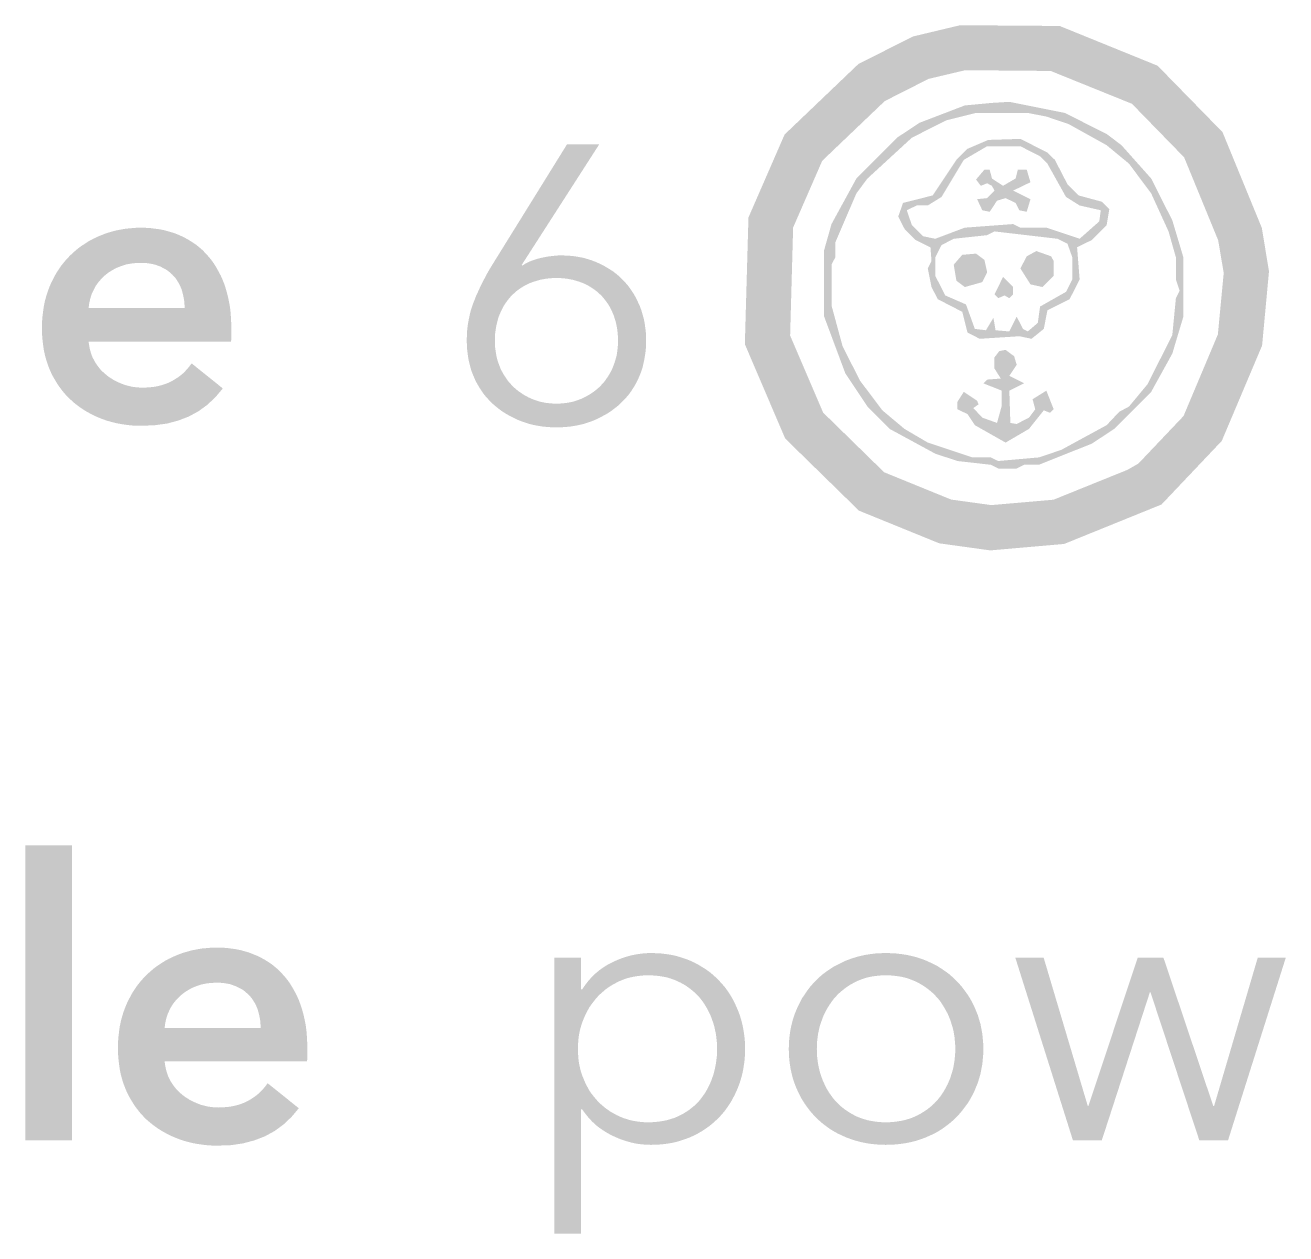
# Model space of a CAD drawing. Header units: millimetres. Extents: x 4 to 66.9, y 4 to 45.8.
# Drawn here: x 14.07 to 22.48, y 17.58 to 25.64 of the extents above; entities that cross this region are included whole.
import ezdxf

# ---------------------------------------------------------------- set-up
doc = ezdxf.new("R2010")
doc.units = ezdxf.units.MM
doc.layers.add('RASTER', color=7, linetype='Continuous')

msp = doc.modelspace()

# ---------------------------------------------------------------- hatches: boundary and pattern name
at = {"layer": 'RASTER'}
h = msp.add_hatch(color=7, dxfattribs=at)
h.paths.add_polyline_path([(20.309, 25.635), (20.973, 25.63), (21.626, 25.365), (22.059, 24.922), (22.321, 24.284), (22.369, 23.994), (22.323, 23.499), (22.054, 22.863), (21.652, 22.439), (21.003, 22.176), (20.51, 22.133), (20.17, 22.18), (19.634, 22.398), (19.142, 22.879), (18.873, 23.508), (18.897, 24.353), (19.138, 24.906), (19.631, 25.377), (19.995, 25.56)])
h.paths.add_polyline_path([(20.343, 25.335), (20.098, 25.277), (19.806, 25.129), (19.389, 24.731), (19.195, 24.286), (19.175, 23.565), (19.395, 23.052), (19.802, 22.654), (20.249, 22.472), (20.517, 22.435), (20.932, 22.471), (21.479, 22.692), (21.799, 23.029), (22.028, 23.573), (22.067, 23.983), (22.03, 24.201), (21.803, 24.754), (21.455, 25.111), (20.913, 25.33), (20.343, 25.335)])
h = msp.add_hatch(color=7, dxfattribs=at)
h.paths.add_polyline_path([(20.397, 25.438), (20.834, 25.446), (21.057, 25.396), (21.385, 25.255), (21.608, 25.107), (21.78, 24.934), (21.978, 24.638), (22.119, 24.26), (22.168, 24.013), (22.168, 23.791), (22.069, 23.346), (21.83, 22.919), (21.533, 22.622), (21.156, 22.432), (20.736, 22.333), (20.489, 22.333), (20.439, 22.358), (20.192, 22.383), (20.044, 22.432), (19.691, 22.622), (19.419, 22.869), (19.296, 23.042), (19.13, 23.371), (19.056, 23.667), (19.056, 24.062), (19.105, 24.309), (19.246, 24.663), (19.419, 24.91), (19.567, 25.058), (19.765, 25.206), (20.044, 25.347), (20.266, 25.421)])
h.paths.add_polyline_path([(20.612, 25.396), (20.563, 25.371), (20.365, 25.371), (20.044, 25.273), (19.814, 25.157), (19.543, 24.959), (19.37, 24.737), (19.229, 24.458), (19.155, 24.235), (19.13, 23.939), (19.105, 23.889), (19.13, 23.618), (19.204, 23.371), (19.345, 23.092), (19.469, 22.919), (19.716, 22.696), (20.069, 22.506), (20.316, 22.432), (20.513, 22.432), (20.563, 22.407), (20.662, 22.432), (20.859, 22.432), (21.18, 22.531), (21.558, 22.746), (21.78, 22.993), (21.995, 23.395), (22.069, 23.667), (22.069, 23.815), (22.094, 23.865), (22.069, 24.136), (21.971, 24.458), (21.805, 24.786), (21.741, 24.845), (21.706, 24.91), (21.484, 25.107), (21.131, 25.297), (20.884, 25.371)])
h.paths.add_polyline_path([(20.521, 25.117), (20.637, 25.124), (21.007, 25.05), (21.286, 24.91), (21.385, 24.835), (21.583, 24.613), (21.724, 24.334), (21.798, 24.087), (21.798, 23.692), (21.724, 23.445), (21.583, 23.19), (21.336, 22.943), (21.188, 22.845), (20.834, 22.704), (20.736, 22.704), (20.686, 22.679), (20.563, 22.679), (20.513, 22.704), (20.291, 22.729), (20.143, 22.778), (19.839, 22.943), (19.691, 23.092), (19.543, 23.314), (19.402, 23.692), (19.402, 24.136), (19.451, 24.309), (19.617, 24.613), (19.888, 24.885), (20.037, 24.984), (20.34, 25.1)])
h.paths.add_polyline_path([(20.415, 25.05), (20.217, 25.001), (19.987, 24.885), (19.691, 24.613), (19.617, 24.514), (19.476, 24.186), (19.476, 24.087), (19.451, 24.038), (19.451, 23.766), (19.525, 23.494), (19.641, 23.265), (19.79, 23.067), (19.938, 22.943), (20.093, 22.852), (20.39, 22.753), (20.513, 22.753), (20.563, 22.729), (20.834, 22.753), (20.983, 22.803), (21.286, 22.968), (21.37, 23.057), (21.435, 23.092), (21.558, 23.24), (21.724, 23.568), (21.748, 23.815), (21.773, 23.865), (21.748, 23.939), (21.748, 24.087), (21.699, 24.26), (21.583, 24.514), (21.435, 24.712), (21.286, 24.835), (21.032, 24.976), (20.884, 25.026), (20.76, 25.05)])
h.paths.add_polyline_path([(20.496, 24.87), (20.711, 24.877), (20.891, 24.786), (20.941, 24.737), (21.025, 24.574), (21.099, 24.5), (21.254, 24.458), (21.304, 24.408), (21.286, 24.302), (21.188, 24.203), (21.089, 24.154), (21.106, 23.939), (21.039, 23.808), (20.891, 23.734), (20.867, 23.61), (20.785, 23.544), (20.704, 23.561), (20.439, 23.544), (20.358, 23.586), (20.323, 23.724), (20.16, 23.808), (20.118, 23.889), (20.093, 24.013), (20.118, 24.062), (20.111, 24.154), (20.012, 24.203), (19.938, 24.277), (19.896, 24.359), (19.928, 24.45), (20.126, 24.5), (20.284, 24.737), (20.358, 24.811)])
h.paths.add_polyline_path([(20.489, 24.828), (20.333, 24.737), (20.185, 24.49), (20.093, 24.433), (20.019, 24.433), (19.953, 24.401), (19.987, 24.302), (20.061, 24.228), (20.143, 24.211), (20.34, 24.285), (20.662, 24.309), (20.711, 24.285), (20.884, 24.285), (21.106, 24.211), (21.237, 24.327), (21.247, 24.401), (21.106, 24.433), (21.015, 24.49), (20.891, 24.712), (20.842, 24.761), (20.711, 24.828)])
h.paths.add_polyline_path([(20.471, 24.672), (20.506, 24.672), (20.521, 24.613), (20.595, 24.564), (20.679, 24.613), (20.694, 24.672), (20.753, 24.672), (20.778, 24.588), (20.662, 24.532), (20.778, 24.475), (20.753, 24.391), (20.704, 24.401), (20.679, 24.45), (20.612, 24.482), (20.555, 24.465), (20.506, 24.391), (20.457, 24.401), (20.422, 24.475), (20.489, 24.482), (20.538, 24.532), (20.521, 24.564), (20.489, 24.581), (20.447, 24.564), (20.415, 24.606)])
h.paths.add_polyline_path([(20.538, 24.26), (20.489, 24.235), (20.266, 24.211), (20.185, 24.169), (20.143, 24.087), (20.143, 23.964), (20.21, 23.833), (20.348, 23.773), (20.407, 23.61), (20.481, 23.601), (20.531, 23.684), (20.545, 23.601), (20.637, 23.593), (20.686, 23.692), (20.728, 23.61), (20.76, 23.593), (20.827, 23.65), (20.842, 23.759), (21.015, 23.857), (21.057, 23.939), (21.057, 24.087), (21.025, 24.178), (20.958, 24.211)])
h.paths.add_polyline_path([(20.817, 24.129), (20.916, 24.094), (20.933, 24.062), (20.933, 23.964), (20.859, 23.889), (20.778, 23.907), (20.711, 24.013), (20.753, 24.094)])
h.paths.add_polyline_path([(20.323, 24.104), (20.415, 24.112), (20.471, 24.07), (20.489, 23.988), (20.457, 23.922), (20.34, 23.889), (20.284, 23.931), (20.266, 24.038)])
h.paths.add_polyline_path([(20.595, 23.956), (20.662, 23.889), (20.662, 23.84), (20.637, 23.815), (20.605, 23.833), (20.563, 23.815), (20.538, 23.84)])
h.paths.add_polyline_path([(20.57, 23.462), (20.612, 23.47), (20.669, 23.428), (20.686, 23.371), (20.637, 23.297), (20.736, 23.247), (20.637, 23.198), (20.644, 22.983), (20.686, 22.976), (20.768, 23.018), (20.81, 23.074), (20.792, 23.141), (20.884, 23.198), (20.933, 23.074), (20.909, 23.05), (20.867, 23.067), (20.768, 22.943), (20.612, 22.852), (20.407, 22.968), (20.358, 23.042), (20.291, 23.074), (20.291, 23.124), (20.333, 23.19), (20.422, 23.131), (20.432, 23.107), (20.397, 23.082), (20.457, 23.018), (20.555, 22.983), (20.587, 23.099), (20.587, 23.198), (20.464, 23.247), (20.489, 23.272), (20.58, 23.279), (20.538, 23.346), (20.538, 23.42)])
h = msp.add_hatch(color=7, dxfattribs=at)
h.paths.add_polyline_path([(17.385, 24.037), (17.39, 24.032), (17.401, 24.04), (17.413, 24.047), (17.426, 24.054), (17.44, 24.06), (17.455, 24.066), (17.472, 24.072), (17.489, 24.077), (17.507, 24.082), (17.526, 24.086), (17.545, 24.09), (17.563, 24.093), (17.581, 24.095), (17.599, 24.097), (17.617, 24.099), (17.635, 24.1), (17.653, 24.1), (17.682, 24.099), (17.712, 24.097), (17.74, 24.094), (17.768, 24.089), (17.796, 24.084), (17.823, 24.076), (17.849, 24.068), (17.875, 24.058), (17.9, 24.047), (17.925, 24.035), (17.948, 24.022), (17.971, 24.008), (17.993, 23.994), (18.014, 23.978), (18.034, 23.961), (18.053, 23.943), (18.072, 23.923), (18.089, 23.904), (18.105, 23.883), (18.12, 23.861), (18.135, 23.838), (18.148, 23.814), (18.16, 23.789), (18.172, 23.763), (18.182, 23.736), (18.19, 23.709), (18.198, 23.681), (18.204, 23.653), (18.208, 23.624), (18.212, 23.594), (18.214, 23.564), (18.214, 23.533), (18.214, 23.501), (18.212, 23.469), (18.208, 23.439), (18.203, 23.409), (18.197, 23.38), (18.19, 23.351), (18.181, 23.323), (18.17, 23.296), (18.159, 23.27), (18.146, 23.245), (18.132, 23.221), (18.117, 23.198), (18.101, 23.175), (18.083, 23.154), (18.065, 23.134), (18.045, 23.114), (18.025, 23.096), (18.003, 23.079), (17.981, 23.062), (17.958, 23.047), (17.933, 23.033), (17.908, 23.02), (17.882, 23.007), (17.856, 22.996), (17.828, 22.986), (17.8, 22.977), (17.771, 22.97), (17.741, 22.964), (17.711, 22.959), (17.68, 22.956), (17.649, 22.954), (17.616, 22.953), (17.584, 22.954), (17.553, 22.956), (17.522, 22.959), (17.492, 22.964), (17.462, 22.97), (17.433, 22.977), (17.405, 22.986), (17.377, 22.996), (17.35, 23.007), (17.324, 23.02), (17.299, 23.033), (17.275, 23.047), (17.252, 23.062), (17.229, 23.079), (17.208, 23.096), (17.187, 23.114), (17.168, 23.134), (17.149, 23.154), (17.132, 23.175), (17.116, 23.198), (17.101, 23.221), (17.087, 23.245), (17.074, 23.27), (17.063, 23.296), (17.052, 23.323), (17.043, 23.351), (17.036, 23.38), (17.029, 23.409), (17.025, 23.439), (17.021, 23.469), (17.019, 23.501), (17.018, 23.533), (17.019, 23.568), (17.021, 23.603), (17.025, 23.637), (17.031, 23.671), (17.038, 23.704), (17.046, 23.736), (17.056, 23.767), (17.068, 23.798), (17.08, 23.829), (17.094, 23.859), (17.107, 23.888), (17.122, 23.918), (17.137, 23.947), (17.152, 23.976), (17.168, 24.004), (17.185, 24.032), (17.687, 24.841), (17.902, 24.841)])
h.paths.add_polyline_path([(17.206, 23.533), (17.206, 23.51), (17.207, 23.488), (17.21, 23.467), (17.213, 23.446), (17.217, 23.425), (17.222, 23.405), (17.228, 23.385), (17.236, 23.365), (17.243, 23.346), (17.252, 23.328), (17.261, 23.311), (17.272, 23.294), (17.283, 23.278), (17.294, 23.262), (17.307, 23.247), (17.32, 23.233), (17.334, 23.219), (17.349, 23.206), (17.364, 23.194), (17.38, 23.183), (17.396, 23.172), (17.414, 23.162), (17.431, 23.153), (17.45, 23.144), (17.469, 23.137), (17.489, 23.13), (17.509, 23.124), (17.529, 23.12), (17.55, 23.116), (17.572, 23.114), (17.594, 23.112), (17.616, 23.112), (17.639, 23.112), (17.661, 23.114), (17.682, 23.116), (17.704, 23.12), (17.724, 23.124), (17.744, 23.13), (17.764, 23.137), (17.783, 23.144), (17.801, 23.153), (17.819, 23.162), (17.836, 23.172), (17.853, 23.183), (17.869, 23.194), (17.884, 23.206), (17.899, 23.219), (17.913, 23.233), (17.926, 23.247), (17.939, 23.262), (17.95, 23.278), (17.961, 23.294), (17.971, 23.311), (17.981, 23.328), (17.989, 23.346), (17.997, 23.365), (18.004, 23.385), (18.01, 23.405), (18.016, 23.425), (18.02, 23.446), (18.023, 23.467), (18.025, 23.488), (18.027, 23.51), (18.027, 23.533), (18.027, 23.555), (18.025, 23.576), (18.023, 23.598), (18.02, 23.618), (18.016, 23.639), (18.011, 23.659), (18.005, 23.679), (17.999, 23.698), (17.991, 23.717), (17.983, 23.735), (17.974, 23.753), (17.964, 23.77), (17.953, 23.786), (17.942, 23.801), (17.93, 23.816), (17.917, 23.831), (17.903, 23.844), (17.889, 23.857), (17.873, 23.869), (17.858, 23.88), (17.841, 23.891), (17.824, 23.901), (17.806, 23.91), (17.787, 23.918), (17.767, 23.925), (17.747, 23.931), (17.727, 23.937), (17.706, 23.941), (17.684, 23.945), (17.662, 23.947), (17.64, 23.949), (17.616, 23.949), (17.593, 23.949), (17.571, 23.947), (17.549, 23.945), (17.527, 23.941), (17.506, 23.937), (17.486, 23.931), (17.466, 23.925), (17.446, 23.918), (17.427, 23.91), (17.409, 23.901), (17.392, 23.891), (17.375, 23.88), (17.359, 23.869), (17.344, 23.857), (17.33, 23.844), (17.316, 23.831), (17.303, 23.816), (17.291, 23.801), (17.28, 23.786), (17.269, 23.77), (17.259, 23.753), (17.25, 23.735), (17.242, 23.717), (17.234, 23.698), (17.227, 23.679), (17.222, 23.659), (17.217, 23.639), (17.213, 23.618), (17.21, 23.598), (17.207, 23.576), (17.206, 23.555), (17.206, 23.533)])
h = msp.add_hatch(color=7, dxfattribs=at)
h.paths.add_polyline_path([(15.136, 23.749), (15.136, 23.764), (15.135, 23.778), (15.134, 23.793), (15.132, 23.807), (15.129, 23.822), (15.126, 23.836), (15.123, 23.849), (15.119, 23.863), (15.115, 23.877), (15.109, 23.89), (15.104, 23.902), (15.097, 23.915), (15.09, 23.926), (15.083, 23.938), (15.075, 23.949), (15.066, 23.959), (15.056, 23.97), (15.046, 23.979), (15.036, 23.988), (15.025, 23.997), (15.013, 24.005), (15, 24.012), (14.987, 24.019), (14.974, 24.026), (14.959, 24.031), (14.944, 24.037), (14.929, 24.041), (14.913, 24.044), (14.896, 24.047), (14.879, 24.049), (14.861, 24.05), (14.842, 24.05), (14.808, 24.049), (14.775, 24.045), (14.743, 24.039), (14.713, 24.029), (14.683, 24.017), (14.656, 24.003), (14.629, 23.986), (14.604, 23.966), (14.581, 23.944), (14.561, 23.921), (14.543, 23.896), (14.529, 23.869), (14.516, 23.841), (14.507, 23.812), (14.5, 23.781), (14.496, 23.749)])
h.paths.add_polyline_path([(15.448, 23.608), (15.448, 23.603), (15.448, 23.598), (15.448, 23.593), (15.448, 23.588), (15.448, 23.582), (15.448, 23.577), (15.448, 23.572), (15.448, 23.567), (15.448, 23.562), (15.448, 23.556), (15.448, 23.551), (15.447, 23.546), (15.447, 23.541), (15.447, 23.536), (15.446, 23.53), (15.445, 23.525), (14.496, 23.525), (14.498, 23.508), (14.501, 23.492), (14.504, 23.476), (14.508, 23.461), (14.513, 23.445), (14.518, 23.43), (14.524, 23.416), (14.532, 23.402), (14.539, 23.388), (14.548, 23.375), (14.557, 23.362), (14.566, 23.35), (14.576, 23.338), (14.587, 23.327), (14.599, 23.316), (14.611, 23.306), (14.623, 23.296), (14.636, 23.286), (14.65, 23.278), (14.663, 23.269), (14.678, 23.262), (14.692, 23.255), (14.707, 23.248), (14.723, 23.242), (14.738, 23.236), (14.754, 23.232), (14.77, 23.228), (14.786, 23.224), (14.803, 23.222), (14.819, 23.22), (14.836, 23.219), (14.853, 23.218), (14.881, 23.219), (14.909, 23.221), (14.935, 23.224), (14.961, 23.229), (14.985, 23.235), (15.008, 23.243), (15.029, 23.251), (15.05, 23.261), (15.07, 23.273), (15.089, 23.285), (15.107, 23.298), (15.124, 23.312), (15.14, 23.328), (15.155, 23.344), (15.169, 23.361), (15.183, 23.38), (15.391, 23.213), (15.342, 23.155), (15.288, 23.104), (15.229, 23.061), (15.165, 23.026), (15.095, 22.999), (15.02, 22.979), (14.94, 22.968), (14.855, 22.964), (14.819, 22.964), (14.784, 22.966), (14.749, 22.97), (14.715, 22.975), (14.682, 22.981), (14.65, 22.989), (14.618, 22.998), (14.587, 23.009), (14.557, 23.021), (14.528, 23.034), (14.5, 23.049), (14.473, 23.064), (14.447, 23.081), (14.422, 23.099), (14.398, 23.118), (14.376, 23.138), (14.354, 23.159), (14.333, 23.182), (14.314, 23.206), (14.296, 23.23), (14.279, 23.257), (14.263, 23.284), (14.248, 23.312), (14.235, 23.342), (14.223, 23.373), (14.213, 23.404), (14.204, 23.437), (14.197, 23.471), (14.192, 23.506), (14.188, 23.542), (14.185, 23.578), (14.184, 23.616), (14.185, 23.653), (14.188, 23.69), (14.192, 23.725), (14.197, 23.76), (14.204, 23.794), (14.213, 23.827), (14.223, 23.859), (14.235, 23.891), (14.248, 23.921), (14.263, 23.95), (14.278, 23.978), (14.295, 24.005), (14.313, 24.031), (14.332, 24.055), (14.353, 24.079), (14.374, 24.101), (14.397, 24.122), (14.42, 24.142), (14.445, 24.161), (14.471, 24.178), (14.497, 24.195), (14.525, 24.21), (14.554, 24.224), (14.584, 24.236), (14.614, 24.248), (14.645, 24.257), (14.677, 24.266), (14.709, 24.272), (14.742, 24.278), (14.776, 24.281), (14.81, 24.284), (14.845, 24.284), (14.877, 24.284), (14.909, 24.282), (14.94, 24.278), (14.97, 24.274), (15, 24.268), (15.029, 24.26), (15.057, 24.252), (15.085, 24.242), (15.112, 24.23), (15.139, 24.217), (15.164, 24.203), (15.188, 24.188), (15.212, 24.172), (15.234, 24.154), (15.256, 24.135), (15.276, 24.114), (15.296, 24.092), (15.315, 24.069), (15.332, 24.045), (15.348, 24.019), (15.363, 23.992), (15.378, 23.964), (15.391, 23.934), (15.403, 23.904), (15.413, 23.871), (15.422, 23.838), (15.43, 23.803), (15.437, 23.767), (15.442, 23.729), (15.445, 23.69), (15.447, 23.65), (15.448, 23.608)])
for points in [[(14.073, 20.166), (14.385, 20.166), (14.385, 18.2), (14.073, 18.2)], [(20.866, 19.417), (21.16, 18.429), (21.165, 18.429), (21.493, 19.417), (21.665, 19.417), (21.997, 18.429), (22.003, 18.429), (22.294, 19.417), (22.481, 19.417), (22.096, 18.2), (21.904, 18.2), (21.579, 19.185), (21.574, 19.185), (21.254, 18.2), (21.061, 18.2), (20.677, 19.417)]]:
    msp.add_hatch(color=7, dxfattribs=at).paths.add_polyline_path(points)
h = msp.add_hatch(color=7, dxfattribs=at)
h.paths.add_polyline_path([(15.643, 18.949), (15.643, 18.964), (15.642, 18.978), (15.641, 18.993), (15.639, 19.007), (15.636, 19.022), (15.633, 19.036), (15.63, 19.049), (15.626, 19.063), (15.622, 19.077), (15.616, 19.09), (15.611, 19.102), (15.604, 19.115), (15.597, 19.126), (15.59, 19.138), (15.582, 19.149), (15.573, 19.159), (15.563, 19.17), (15.553, 19.179), (15.543, 19.188), (15.532, 19.197), (15.52, 19.205), (15.507, 19.212), (15.494, 19.219), (15.48, 19.226), (15.466, 19.231), (15.451, 19.237), (15.436, 19.241), (15.42, 19.244), (15.403, 19.247), (15.386, 19.249), (15.368, 19.25), (15.349, 19.25), (15.315, 19.249), (15.282, 19.245), (15.25, 19.239), (15.22, 19.229), (15.19, 19.217), (15.163, 19.203), (15.136, 19.186), (15.111, 19.166), (15.088, 19.144), (15.068, 19.121), (15.05, 19.096), (15.036, 19.069), (15.023, 19.041), (15.014, 19.012), (15.007, 18.981), (15.003, 18.949)])
h.paths.add_polyline_path([(15.955, 18.808), (15.955, 18.803), (15.955, 18.798), (15.955, 18.793), (15.955, 18.788), (15.955, 18.782), (15.955, 18.777), (15.955, 18.772), (15.955, 18.767), (15.955, 18.762), (15.955, 18.756), (15.955, 18.751), (15.954, 18.746), (15.954, 18.741), (15.954, 18.736), (15.953, 18.73), (15.952, 18.725), (15.003, 18.725), (15.005, 18.708), (15.008, 18.692), (15.011, 18.676), (15.015, 18.661), (15.02, 18.645), (15.025, 18.63), (15.031, 18.616), (15.038, 18.602), (15.046, 18.588), (15.055, 18.575), (15.064, 18.562), (15.073, 18.55), (15.083, 18.538), (15.094, 18.527), (15.106, 18.516), (15.118, 18.505), (15.13, 18.496), (15.143, 18.486), (15.157, 18.478), (15.17, 18.469), (15.185, 18.462), (15.199, 18.455), (15.214, 18.448), (15.23, 18.442), (15.245, 18.436), (15.261, 18.432), (15.277, 18.428), (15.293, 18.424), (15.31, 18.422), (15.326, 18.42), (15.343, 18.419), (15.36, 18.418), (15.388, 18.419), (15.416, 18.421), (15.442, 18.424), (15.467, 18.429), (15.492, 18.435), (15.515, 18.443), (15.536, 18.451), (15.557, 18.461), (15.577, 18.473), (15.596, 18.485), (15.614, 18.498), (15.631, 18.512), (15.647, 18.528), (15.662, 18.544), (15.676, 18.561), (15.69, 18.58), (15.898, 18.413), (15.849, 18.355), (15.795, 18.304), (15.736, 18.261), (15.672, 18.226), (15.602, 18.199), (15.527, 18.179), (15.447, 18.167), (15.362, 18.164), (15.326, 18.164), (15.291, 18.166), (15.256, 18.17), (15.222, 18.175), (15.189, 18.181), (15.157, 18.189), (15.125, 18.198), (15.094, 18.209), (15.064, 18.221), (15.035, 18.234), (15.007, 18.249), (14.98, 18.264), (14.954, 18.281), (14.929, 18.299), (14.905, 18.318), (14.882, 18.338), (14.861, 18.359), (14.84, 18.382), (14.821, 18.406), (14.803, 18.43), (14.786, 18.457), (14.77, 18.484), (14.755, 18.512), (14.742, 18.542), (14.73, 18.573), (14.72, 18.604), (14.711, 18.637), (14.704, 18.671), (14.699, 18.706), (14.695, 18.742), (14.692, 18.778), (14.691, 18.816), (14.692, 18.853), (14.695, 18.89), (14.699, 18.925), (14.704, 18.96), (14.711, 18.994), (14.72, 19.027), (14.73, 19.059), (14.742, 19.091), (14.755, 19.121), (14.77, 19.15), (14.785, 19.178), (14.802, 19.205), (14.82, 19.231), (14.839, 19.255), (14.86, 19.279), (14.881, 19.301), (14.904, 19.322), (14.927, 19.342), (14.952, 19.361), (14.978, 19.378), (15.004, 19.395), (15.032, 19.41), (15.061, 19.424), (15.09, 19.436), (15.121, 19.448), (15.152, 19.457), (15.184, 19.466), (15.216, 19.472), (15.249, 19.478), (15.283, 19.481), (15.317, 19.484), (15.352, 19.484), (15.384, 19.484), (15.416, 19.482), (15.447, 19.478), (15.477, 19.474), (15.507, 19.468), (15.536, 19.46), (15.564, 19.452), (15.592, 19.441), (15.619, 19.43), (15.646, 19.417), (15.671, 19.403), (15.695, 19.388), (15.719, 19.372), (15.741, 19.354), (15.763, 19.335), (15.783, 19.314), (15.803, 19.292), (15.822, 19.269), (15.839, 19.245), (15.855, 19.219), (15.87, 19.192), (15.885, 19.164), (15.898, 19.134), (15.909, 19.104), (15.92, 19.071), (15.929, 19.038), (15.937, 19.003), (15.944, 18.967), (15.949, 18.929), (15.952, 18.89), (15.954, 18.85), (15.955, 18.808)])
h = msp.add_hatch(color=7, dxfattribs=at)
h.paths.add_polyline_path([(17.78, 17.576), (17.603, 17.576), (17.603, 19.417), (17.78, 19.417), (17.78, 19.206), (17.788, 19.206), (17.808, 19.235), (17.829, 19.262), (17.852, 19.288), (17.876, 19.311), (17.902, 19.333), (17.93, 19.353), (17.959, 19.371), (17.99, 19.387), (18.021, 19.401), (18.053, 19.414), (18.085, 19.424), (18.117, 19.433), (18.149, 19.439), (18.181, 19.444), (18.213, 19.447), (18.246, 19.448), (18.281, 19.447), (18.315, 19.445), (18.349, 19.441), (18.382, 19.436), (18.414, 19.429), (18.445, 19.42), (18.475, 19.41), (18.504, 19.399), (18.533, 19.386), (18.56, 19.372), (18.586, 19.356), (18.612, 19.34), (18.636, 19.323), (18.659, 19.304), (18.681, 19.284), (18.702, 19.263), (18.722, 19.241), (18.741, 19.219), (18.758, 19.195), (18.775, 19.17), (18.79, 19.144), (18.804, 19.117), (18.817, 19.089), (18.829, 19.061), (18.84, 19.031), (18.849, 19.001), (18.857, 18.97), (18.863, 18.939), (18.868, 18.907), (18.872, 18.875), (18.874, 18.842), (18.875, 18.808), (18.874, 18.775), (18.872, 18.742), (18.868, 18.71), (18.863, 18.678), (18.857, 18.647), (18.849, 18.616), (18.84, 18.586), (18.829, 18.556), (18.817, 18.527), (18.804, 18.5), (18.79, 18.473), (18.775, 18.447), (18.758, 18.422), (18.741, 18.398), (18.722, 18.375), (18.702, 18.353), (18.681, 18.333), (18.659, 18.313), (18.636, 18.294), (18.612, 18.277), (18.586, 18.26), (18.56, 18.245), (18.533, 18.231), (18.504, 18.218), (18.475, 18.207), (18.445, 18.197), (18.414, 18.188), (18.382, 18.181), (18.349, 18.176), (18.315, 18.172), (18.281, 18.17), (18.246, 18.169), (18.213, 18.17), (18.181, 18.173), (18.149, 18.177), (18.117, 18.184), (18.085, 18.193), (18.053, 18.203), (18.021, 18.216), (17.99, 18.23), (17.959, 18.246), (17.93, 18.264), (17.902, 18.283), (17.876, 18.304), (17.852, 18.327), (17.829, 18.352), (17.808, 18.378), (17.788, 18.405), (17.78, 18.405)])
h.paths.add_polyline_path([(18.688, 18.808), (18.687, 18.834), (18.686, 18.858), (18.683, 18.883), (18.68, 18.907), (18.675, 18.931), (18.67, 18.954), (18.664, 18.977), (18.656, 18.999), (18.648, 19.022), (18.639, 19.043), (18.629, 19.063), (18.618, 19.083), (18.607, 19.102), (18.594, 19.121), (18.581, 19.139), (18.567, 19.156), (18.552, 19.172), (18.536, 19.187), (18.519, 19.201), (18.501, 19.215), (18.483, 19.228), (18.464, 19.24), (18.443, 19.251), (18.422, 19.261), (18.401, 19.27), (18.378, 19.278), (18.355, 19.285), (18.331, 19.29), (18.306, 19.294), (18.281, 19.297), (18.254, 19.299), (18.227, 19.3), (18.202, 19.299), (18.178, 19.297), (18.154, 19.294), (18.13, 19.29), (18.107, 19.285), (18.084, 19.279), (18.062, 19.271), (18.04, 19.262), (18.019, 19.252), (17.999, 19.241), (17.979, 19.23), (17.96, 19.217), (17.942, 19.204), (17.925, 19.189), (17.908, 19.174), (17.892, 19.158), (17.877, 19.141), (17.863, 19.123), (17.849, 19.105), (17.836, 19.086), (17.825, 19.066), (17.814, 19.045), (17.804, 19.024), (17.795, 19.002), (17.786, 18.979), (17.779, 18.956), (17.773, 18.933), (17.768, 18.909), (17.764, 18.884), (17.762, 18.86), (17.76, 18.834), (17.759, 18.808), (17.76, 18.783), (17.762, 18.757), (17.764, 18.732), (17.768, 18.708), (17.773, 18.684), (17.779, 18.66), (17.786, 18.637), (17.795, 18.615), (17.804, 18.593), (17.814, 18.571), (17.825, 18.551), (17.836, 18.531), (17.849, 18.512), (17.863, 18.494), (17.877, 18.477), (17.892, 18.46), (17.908, 18.444), (17.925, 18.429), (17.942, 18.415), (17.96, 18.402), (17.979, 18.389), (17.999, 18.378), (18.019, 18.367), (18.04, 18.357), (18.062, 18.348), (18.084, 18.341), (18.107, 18.334), (18.13, 18.329), (18.154, 18.325), (18.178, 18.322), (18.202, 18.32), (18.227, 18.32), (18.254, 18.32), (18.281, 18.322), (18.306, 18.325), (18.331, 18.329), (18.355, 18.334), (18.378, 18.341), (18.401, 18.348), (18.422, 18.357), (18.443, 18.367), (18.464, 18.378), (18.483, 18.39), (18.501, 18.402), (18.519, 18.416), (18.536, 18.43), (18.552, 18.445), (18.567, 18.461), (18.581, 18.478), (18.594, 18.496), (18.607, 18.514), (18.618, 18.533), (18.629, 18.553), (18.639, 18.574), (18.648, 18.595), (18.656, 18.617), (18.664, 18.64), (18.67, 18.663), (18.675, 18.686), (18.68, 18.71), (18.683, 18.734), (18.686, 18.758), (18.687, 18.783), (18.688, 18.808)])
h = msp.add_hatch(color=7, dxfattribs=at)
h.paths.add_polyline_path([(20.463, 18.808), (20.463, 18.774), (20.46, 18.741), (20.457, 18.708), (20.451, 18.676), (20.445, 18.644), (20.436, 18.613), (20.427, 18.583), (20.415, 18.554), (20.403, 18.525), (20.389, 18.497), (20.374, 18.47), (20.358, 18.444), (20.34, 18.42), (20.322, 18.396), (20.302, 18.373), (20.281, 18.351), (20.259, 18.33), (20.236, 18.31), (20.212, 18.292), (20.187, 18.274), (20.161, 18.258), (20.134, 18.243), (20.105, 18.23), (20.076, 18.217), (20.046, 18.206), (20.015, 18.196), (19.983, 18.188), (19.951, 18.181), (19.917, 18.176), (19.883, 18.172), (19.849, 18.17), (19.813, 18.169), (19.779, 18.17), (19.745, 18.172), (19.711, 18.176), (19.678, 18.181), (19.646, 18.188), (19.615, 18.196), (19.584, 18.206), (19.553, 18.217), (19.524, 18.23), (19.496, 18.243), (19.468, 18.258), (19.442, 18.274), (19.417, 18.292), (19.393, 18.31), (19.37, 18.33), (19.348, 18.351), (19.327, 18.373), (19.307, 18.396), (19.289, 18.42), (19.272, 18.444), (19.255, 18.47), (19.241, 18.497), (19.227, 18.525), (19.214, 18.554), (19.203, 18.583), (19.193, 18.613), (19.185, 18.644), (19.178, 18.676), (19.173, 18.708), (19.169, 18.741), (19.167, 18.774), (19.166, 18.808), (19.167, 18.843), (19.169, 18.876), (19.173, 18.909), (19.178, 18.941), (19.185, 18.973), (19.193, 19.003), (19.203, 19.034), (19.214, 19.063), (19.227, 19.092), (19.241, 19.12), (19.255, 19.147), (19.272, 19.172), (19.289, 19.197), (19.307, 19.221), (19.327, 19.244), (19.348, 19.266), (19.37, 19.287), (19.393, 19.307), (19.417, 19.325), (19.442, 19.342), (19.468, 19.359), (19.496, 19.373), (19.524, 19.387), (19.553, 19.4), (19.584, 19.411), (19.615, 19.421), (19.646, 19.429), (19.678, 19.436), (19.711, 19.441), (19.744, 19.445), (19.779, 19.447), (19.813, 19.448), (19.849, 19.447), (19.883, 19.445), (19.917, 19.441), (19.951, 19.436), (19.983, 19.429), (20.015, 19.421), (20.046, 19.411), (20.076, 19.4), (20.105, 19.387), (20.134, 19.373), (20.161, 19.359), (20.187, 19.342), (20.212, 19.325), (20.236, 19.307), (20.259, 19.287), (20.281, 19.266), (20.302, 19.244), (20.322, 19.221), (20.34, 19.197), (20.358, 19.172), (20.374, 19.147), (20.389, 19.12), (20.403, 19.092), (20.415, 19.063), (20.427, 19.034), (20.436, 19.003), (20.445, 18.973), (20.451, 18.941), (20.457, 18.909), (20.46, 18.876), (20.463, 18.843), (20.463, 18.808)])
h.paths.add_polyline_path([(20.276, 18.808), (20.276, 18.834), (20.274, 18.858), (20.272, 18.883), (20.268, 18.907), (20.264, 18.931), (20.258, 18.954), (20.251, 18.977), (20.244, 18.999), (20.235, 19.022), (20.226, 19.043), (20.215, 19.063), (20.204, 19.083), (20.192, 19.102), (20.18, 19.121), (20.166, 19.139), (20.151, 19.156), (20.136, 19.172), (20.12, 19.187), (20.103, 19.201), (20.085, 19.215), (20.066, 19.228), (20.047, 19.24), (20.027, 19.251), (20.006, 19.261), (19.984, 19.27), (19.962, 19.278), (19.939, 19.285), (19.915, 19.29), (19.89, 19.294), (19.865, 19.297), (19.84, 19.299), (19.813, 19.3), (19.787, 19.299), (19.761, 19.297), (19.737, 19.294), (19.712, 19.29), (19.689, 19.285), (19.666, 19.278), (19.644, 19.27), (19.622, 19.261), (19.602, 19.251), (19.582, 19.24), (19.562, 19.228), (19.544, 19.215), (19.526, 19.201), (19.509, 19.187), (19.493, 19.172), (19.478, 19.156), (19.463, 19.139), (19.45, 19.121), (19.437, 19.102), (19.425, 19.083), (19.414, 19.063), (19.404, 19.043), (19.394, 19.022), (19.386, 18.999), (19.378, 18.977), (19.371, 18.954), (19.366, 18.931), (19.361, 18.907), (19.358, 18.883), (19.355, 18.858), (19.354, 18.834), (19.353, 18.808), (19.354, 18.783), (19.355, 18.758), (19.358, 18.734), (19.361, 18.71), (19.366, 18.686), (19.371, 18.663), (19.378, 18.64), (19.386, 18.617), (19.394, 18.595), (19.404, 18.574), (19.414, 18.553), (19.425, 18.533), (19.437, 18.514), (19.45, 18.496), (19.463, 18.478), (19.478, 18.461), (19.493, 18.445), (19.509, 18.43), (19.526, 18.416), (19.544, 18.402), (19.562, 18.39), (19.582, 18.378), (19.602, 18.367), (19.622, 18.357), (19.644, 18.348), (19.666, 18.341), (19.689, 18.334), (19.712, 18.329), (19.737, 18.325), (19.761, 18.322), (19.787, 18.32), (19.813, 18.32), (19.84, 18.32), (19.865, 18.322), (19.89, 18.325), (19.915, 18.329), (19.939, 18.334), (19.962, 18.341), (19.984, 18.348), (20.006, 18.357), (20.027, 18.367), (20.047, 18.378), (20.066, 18.39), (20.085, 18.402), (20.103, 18.416), (20.12, 18.43), (20.136, 18.445), (20.151, 18.461), (20.166, 18.478), (20.18, 18.496), (20.192, 18.514), (20.204, 18.533), (20.215, 18.553), (20.226, 18.574), (20.235, 18.595), (20.244, 18.617), (20.251, 18.64), (20.258, 18.663), (20.264, 18.686), (20.268, 18.71), (20.272, 18.734), (20.274, 18.758), (20.276, 18.783), (20.276, 18.808)])

doc.saveas('drawing.dxf')
